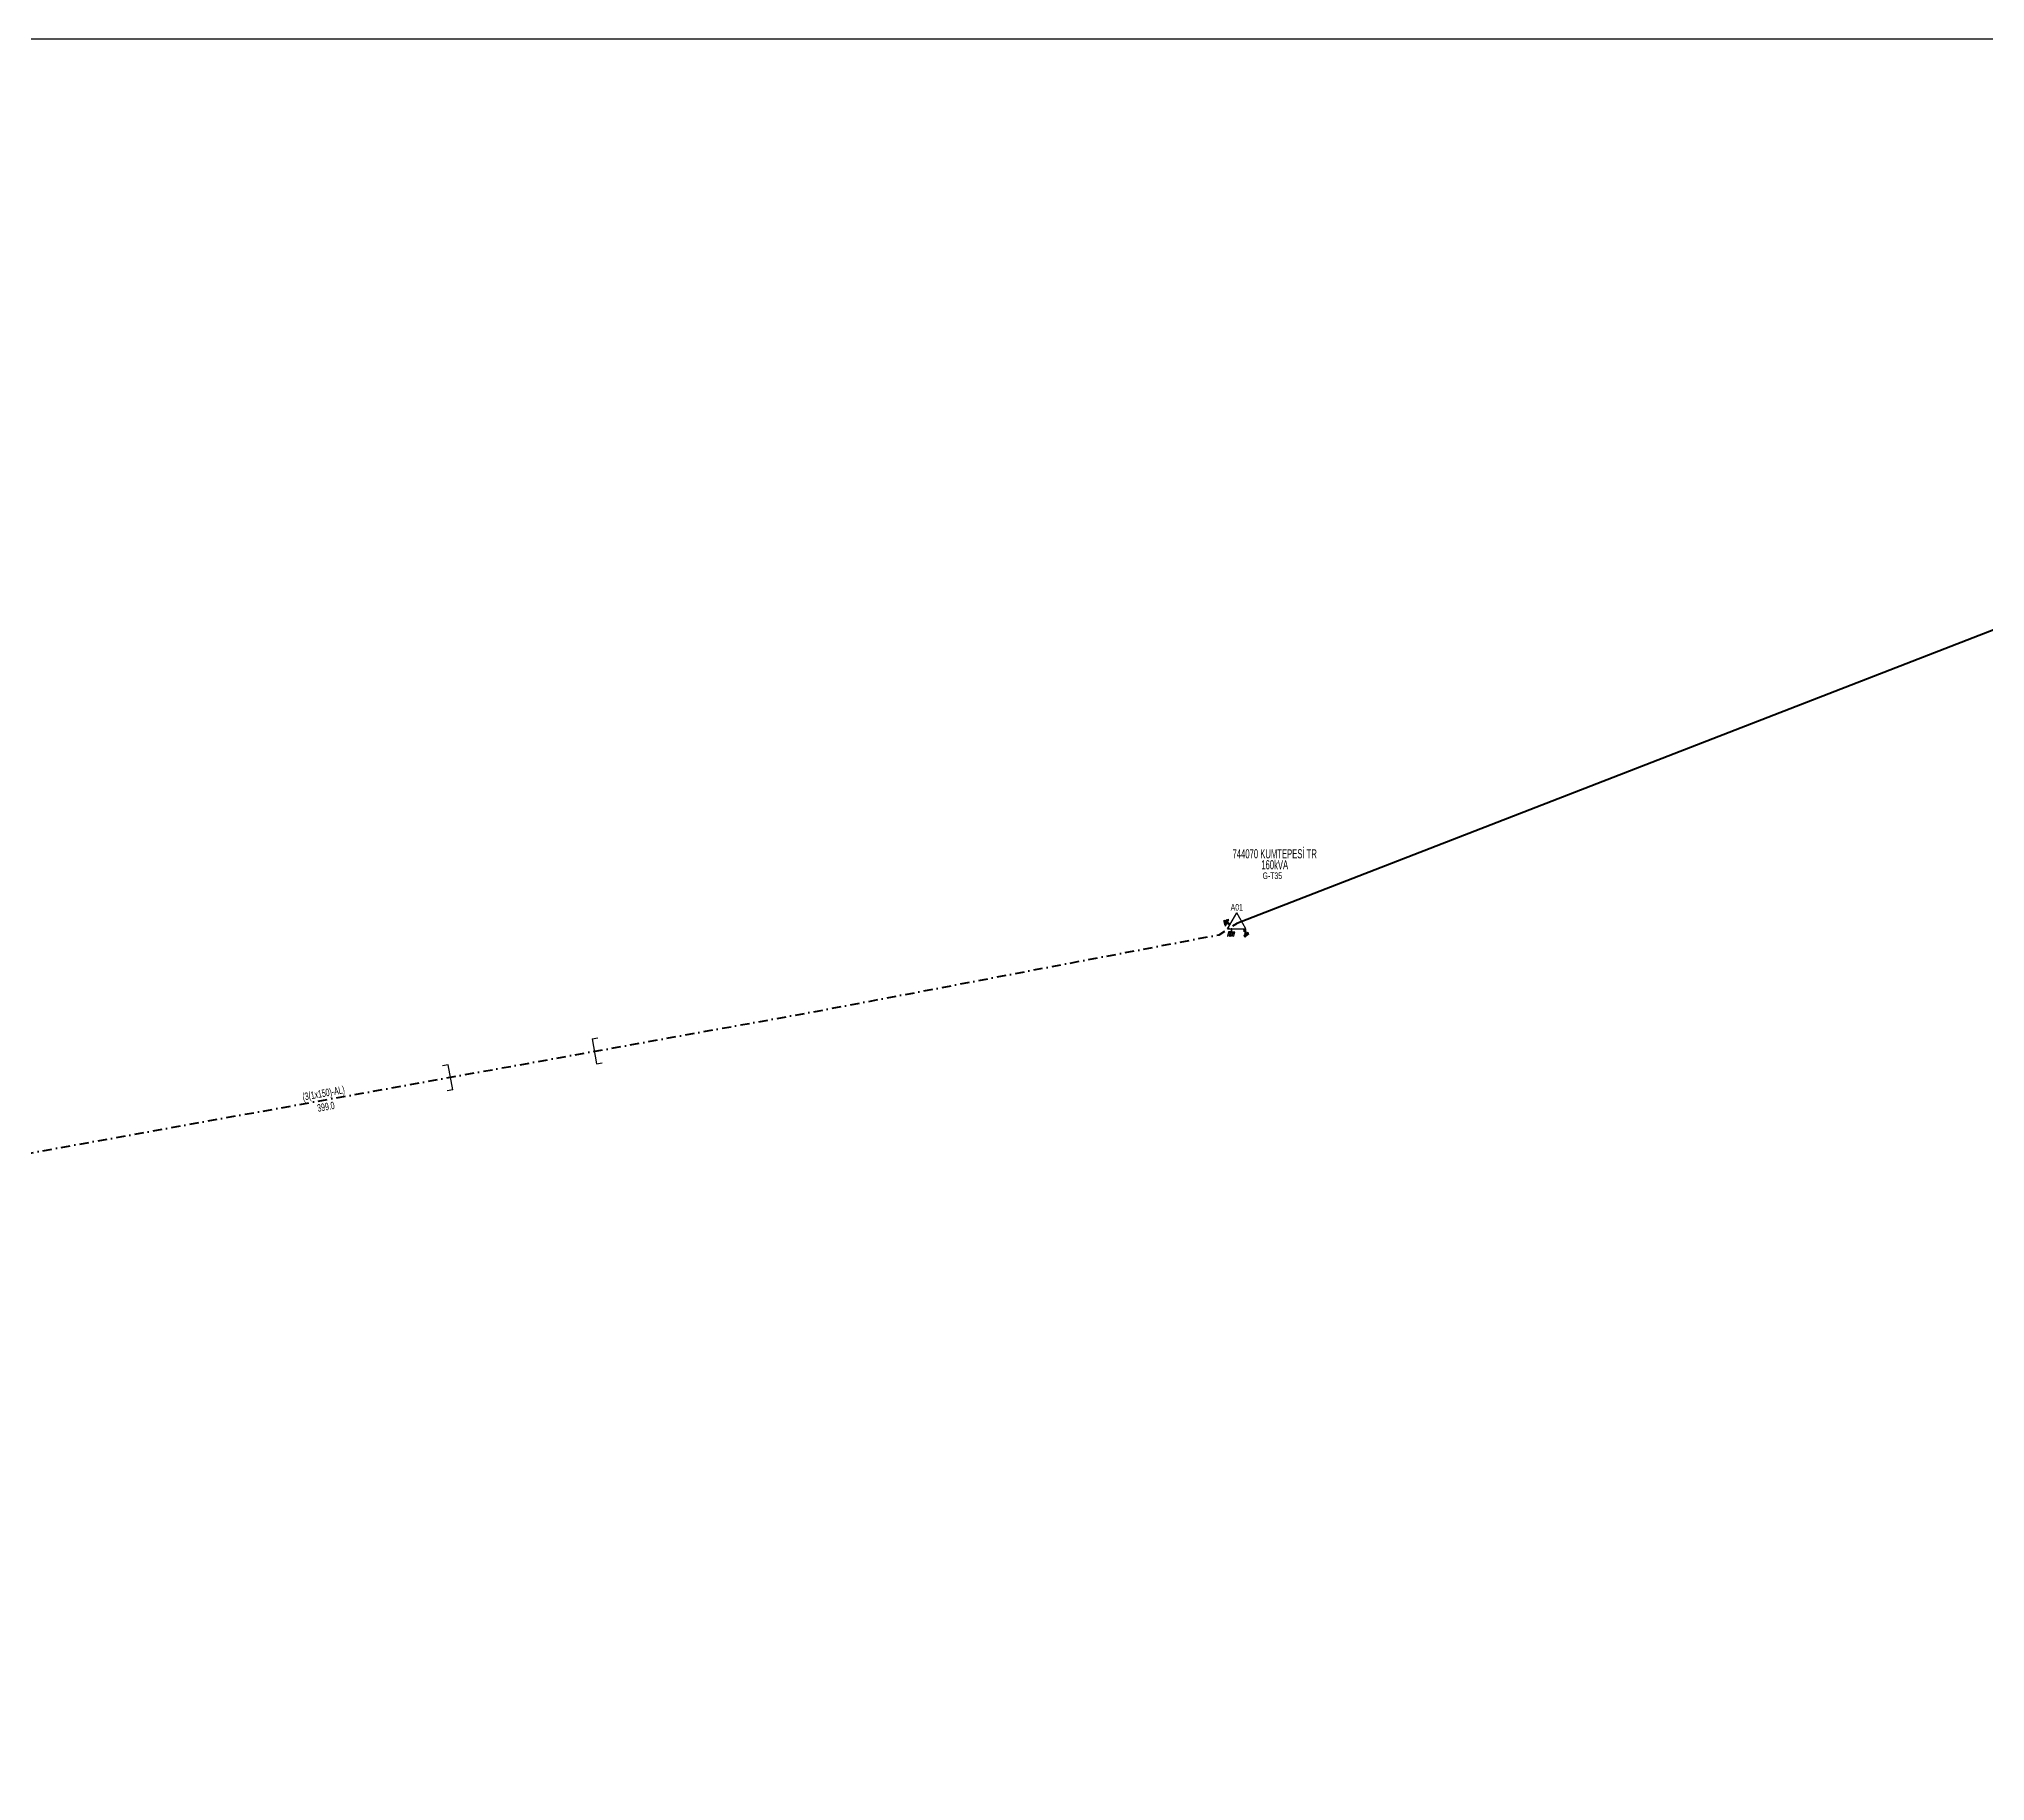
# Model space of a CAD drawing. Header units: millimetres. Extents: x 500432 to 503620, y 4011498 to 4014138.
# Drawn here: x 502556 to 503088, y 4013661 to 4014138 of the extents above; entities that cross this region are included whole.
import ezdxf
from ezdxf.enums import TextEntityAlignment as Align

# ---------------------------------------------------------------- set-up
doc = ezdxf.new("R2010")
doc.units = ezdxf.units.MM
doc.linetypes.add('DASHDOT', pattern=[5, 2.5, -1.25, 0, -1.25])
doc.layers.add('ANTET', color=250, linetype='Continuous')
doc.layers.add('NIA_OG', color=6, linetype='Continuous')
for name, color, linetype, lineweight in [('HAT_OG_HAVAI_MEVCUT', 48, 'Continuous', 70), ('HAT_OG_YERALTI_MEVCUT', 48, 'DASHDOT', 70), ('TRAFO_MEVCUT', 5, 'Continuous', 30), ('TRAFO_TADILAT_BYSK', 5, 'Continuous', 30)]:
    doc.layers.add(name, color=color, linetype=linetype, lineweight=lineweight)
doc.styles.get("Standard").update_dxf_attribs({"font": 'Arial'})

# ---------------------------------------------------------------- blocks, each defined once
blk = doc.blocks.new('OG_NIA', base_point=(-43.6726, 128.9236))
at = {"layer": 'NIA_OG'}
for p, q in [((-43.672618, 132.403582), (-45.232618, 132.403582)), ((-43.672618, 125.443582), (-43.672618, 132.403582)), ((-43.672618, 125.443582), (-45.232618, 125.443582))]:
    blk.add_line(p, q, dxfattribs=at)
blk = doc.blocks.new('MEV_DIREK')
h = blk.add_hatch(color=32)
h.paths.add_polyline_path([(-2.14, 0.97), (-2.35, 1.09), (-3.31, -0.55), (-3.09, -0.67), (-2.67, 0.06), (-1.89, -0.39), (-1.79, -0.22), (-2.56, 0.23)])
h.paths.add_polyline_path([(-3.46, -0.17), (-3.33, -0.25), (-2.61, 0.99), (-2.74, 1.06)])
h.paths.add_polyline_path([(-3.54, 0.29), (-3.41, 0.22), (-3.05, 0.82), (-3.18, 0.9)])
h.paths.add_polyline_path([(-3.58, 0.81), (-3.66, 0.68), (-3.53, 0.61), (-3.45, 0.74)])
h.paths.add_polyline_path([(-1.51, -2.34), (-2.26, -2.33), (-2.52, -3.47), (-2.42, -3.47), (-2.21, -2.53), (-1.91, -2.54), (-2.12, -3.47), (-2.02, -3.47), (-1.81, -2.54), (-1.51, -2.54), (-1.72, -3.47), (-1.62, -3.48), (-1.41, -2.54), (-1.11, -2.54), (-1.32, -3.48), (-1.22, -3.48), (-1.01, -2.54), (-0.71, -2.55), (-0.92, -3.48), (-0.82, -3.48), (-0.56, -2.35), (-1.31, -2.34), (-1.31, -1.44), (-1.51, -1.44)])
at = {"layer": 'TRAFO_MEVCUT'}
for points in [[(2.35, -1.57), (2.12, -1.92), (2.08, -1.44), (1.94, -1.44), (2.01, -2.32), (2.25, -1.96), (2.31, -2.67), (2.1, -2.67), (2.39, -2.87), (2.4, -2.86), (2.64, -2.49), (2.45, -2.63)], [(2.35, -1.57), (2.12, -1.92), (2.08, -1.44), (1.94, -1.44), (2.01, -2.32), (2.25, -1.96), (2.31, -2.67), (2.1, -2.67), (2.39, -2.87), (1.98, -3.19), (2.2, -3.79), (2.26, -3.74), (2.08, -3.26), (2.26, -3.13), (2.44, -3.6), (2.49, -3.56), (2.32, -3.08), (2.49, -2.94), (2.67, -3.42), (2.73, -3.38), (2.55, -2.9), (2.73, -2.76), (2.91, -3.24), (2.97, -3.2), (2.79, -2.72), (2.97, -2.58), (3.15, -3.06), (3.21, -3.01), (2.98, -2.42), (2.4, -2.86), (2.64, -2.49), (2.45, -2.63)], [(2.97, -2.58), (3.15, -3.06), (3.21, -3.01), (2.98, -2.42), (2.4, -2.86), (2.64, -2.49), (2.45, -2.63), (2.35, -1.57), (2.12, -1.92), (2.08, -1.44), (1.94, -1.44), (2.01, -2.32), (2.25, -1.96), (2.31, -2.67), (2.1, -2.67), (2.39, -2.87), (1.98, -3.19), (2.2, -3.79), (2.26, -3.74), (2.08, -3.26), (2.26, -3.13), (2.44, -3.6), (2.49, -3.56), (2.32, -3.08), (2.49, -2.94), (2.67, -3.42), (2.73, -3.38), (2.55, -2.9), (2.73, -2.76), (2.91, -3.24), (2.97, -3.2), (2.79, -2.72)]]:
    blk.add_hatch(color=32, dxfattribs=at).paths.add_polyline_path(points)
at = {"layer": 'TRAFO_MEVCUT', "linetype": 'Continuous'}
for p, q in [((-2.5, -1.44), (0, 2.89)), ((2.5, -1.44), (0, 2.89)), ((-2.5, -1.44), (2.5, -1.44))]:
    blk.add_line(p, q, dxfattribs=at)
at = {"layer": 'TRAFO_MEVCUT', "color": 32, "flags": 128}
blk.add_lwpolyline([(1.94, -1.44), (2.08, -1.44), (2.12, -1.92), (2.35, -1.57), (2.45, -2.63), (2.64, -2.49), (2.4, -2.86), (2.98, -2.42), (3.21, -3.01), (3.15, -3.06), (2.97, -2.58), (2.79, -2.72), (2.97, -3.2), (2.91, -3.24), (2.73, -2.76), (2.55, -2.9), (2.73, -3.38), (2.67, -3.42), (2.49, -2.94), (2.32, -3.08), (2.49, -3.56), (2.44, -3.6), (2.26, -3.13), (2.08, -3.26), (2.26, -3.74), (2.2, -3.79), (1.98, -3.19), (2.39, -2.87), (2.1, -2.67), (2.31, -2.67), (2.25, -1.96), (2.01, -2.32), (1.94, -1.44)], dxfattribs=at)
at = {"layer": 'TRAFO_TADILAT_BYSK', "color": 32, "flags": 128}
for points in [[(-3.53, 0.61), (-3.45, 0.74), (-3.58, 0.81), (-3.66, 0.68), (-3.53, 0.61)], [(-3.41, 0.22), (-3.05, 0.82), (-3.18, 0.9), (-3.54, 0.29), (-3.41, 0.22)], [(-3.33, -0.25), (-2.61, 0.99), (-2.74, 1.06), (-3.46, -0.17), (-3.33, -0.25)], [(-1.79, -0.22), (-2.56, 0.23), (-2.14, 0.97), (-2.35, 1.09), (-3.31, -0.55), (-3.09, -0.67), (-2.67, 0.06), (-1.89, -0.39), (-1.79, -0.22)], [(-1.31, -1.44), (-1.51, -1.44), (-1.51, -2.34), (-2.26, -2.33), (-2.52, -3.47), (-2.42, -3.47), (-2.21, -2.53), (-1.91, -2.54), (-2.12, -3.47), (-2.02, -3.47), (-1.81, -2.54), (-1.51, -2.54), (-1.72, -3.47), (-1.62, -3.48), (-1.41, -2.54), (-1.11, -2.54), (-1.32, -3.48), (-1.22, -3.48), (-1.01, -2.54), (-0.71, -2.55), (-0.92, -3.48), (-0.82, -3.48), (-0.56, -2.35), (-1.31, -2.34), (-1.31, -1.44)]]:
    blk.add_lwpolyline(points, dxfattribs=at)

msp = doc.modelspace()

# ---------------------------------------------------------------- linework, layer by layer
at = {"layer": 'ANTET', "flags": 128}
msp.add_lwpolyline([(500847.5, 4013257.5), (500847.5, 4014137.5), (503422.5, 4014137.5), (503422.5, 4013257.5), (500847.5, 4013257.5)], close=True, dxfattribs=at)
at = {"layer": 'HAT_OG_HAVAI_MEVCUT'}
msp.add_line((503373.853449, 4014085.8155), (502883.654933, 4013895.668126), dxfattribs=at)
at = {"layer": 'HAT_OG_YERALTI_MEVCUT', "flags": 128}
msp.add_lwpolyline([(502495.615, 4013829.392), (502499.029274, 4013823.040544), (502769.42849, 4013871.773911), (502878.872887, 4013892.580735), (502883.654933, 4013895.668126)], dxfattribs=at)

# ---------------------------------------------------------------- block references
at = {"layer": 'NIA_OG'}
for p, rotation in [((502707.983498, 4013860.699835), 190.2165969999999), ((502668.617727, 4013853.605042), 10.216597)]:
    msp.add_blockref('OG_NIA', p, dxfattribs=dict(at, rotation=rotation))
at = {"layer": 'TRAFO_MEVCUT'}
msp.add_blockref('MEV_DIREK', (502883.654933, 4013895.668126), dxfattribs=at)

# ---------------------------------------------------------------- texts
at = {"layer": 'HAT_OG_YERALTI_MEVCUT', "lineweight": 30, "width": 0.53}
msp.add_text('(3(1x150)-AL)', height=2.05, rotation=10.216597, dxfattribs=at).set_placement((502634.078118, 4013848.24375), align=Align.CENTER)
msp.add_text('399.0', height=2.05, rotation=10.216597, dxfattribs=at).set_placement((502634.379646, 4013846.570705), align=Align.TOP_CENTER)
at = {"layer": 'TRAFO_MEVCUT', "width": 0.6}
for s, height, p in [('744070 KUMTEPESİ TR', 2.5, (502894.023861, 4013913.458478)), ('160kVA', 2.5, (502894.023861, 4013910.458478)), ('A01', 1.8, (502883.654933, 4013899.168126))]:
    msp.add_text(s, height=height, dxfattribs=at).set_placement(p, align=Align.CENTER)
msp.add_text('G-T35', height=1.8, dxfattribs=at).set_placement((502893.375458, 4013909.604805), align=Align.TOP_CENTER)

doc.saveas('drawing.dxf')
